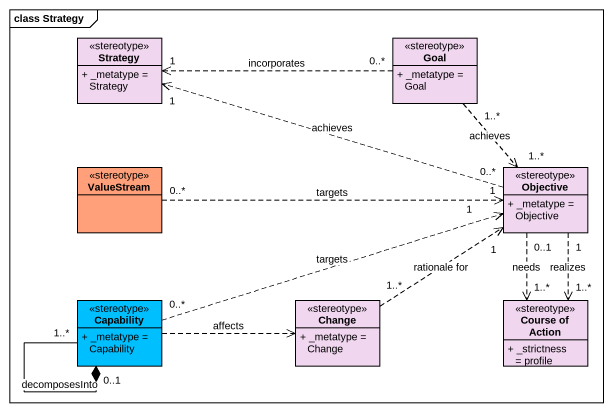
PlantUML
@startuml
mainframe class Strategy
hide circle
hide empty members
skinparam classAttributeIconSize 0
class Strategy <<stereotype>> #F0D6EF {
  + _metatype = Strategy
}
class Goal <<stereotype>> #F0D6EF {
  + _metatype = Goal
}
class ValueStream <<stereotype>> #FFA07A
class Objective <<stereotype>> #F0D6EF {
  + _metatype = Objective
}
class Capability <<stereotype>> #00BFFF {
  + _metatype = Capability
}
class Change <<stereotype>> #F0D6EF {
  + _metatype = Change
}
class "Course of Action" as Course_of_Action <<stereotype>> #F0D6EF {
  + _strictness = profile
}
Goal "0..*" .left.> "1" Strategy : incorporates
Goal "1..*" ..> "1..*" Objective : achieves
ValueStream "0..*" .right.> "1" Objective : targets
Objective "0..*" .left.> "1" Strategy : achieves
Objective "0..1" ..> "1..*" Course_of_Action : needs
Objective "1" ..> "1..*" Course_of_Action : realizes
Capability "0..*" .right.> "1" Objective : targets
Capability "1..*" --* "0..1" Capability : decomposesInto
Capability .right.> Change : affects
Change "1..*" .up.> "1" Objective : rationale for
@enduml
